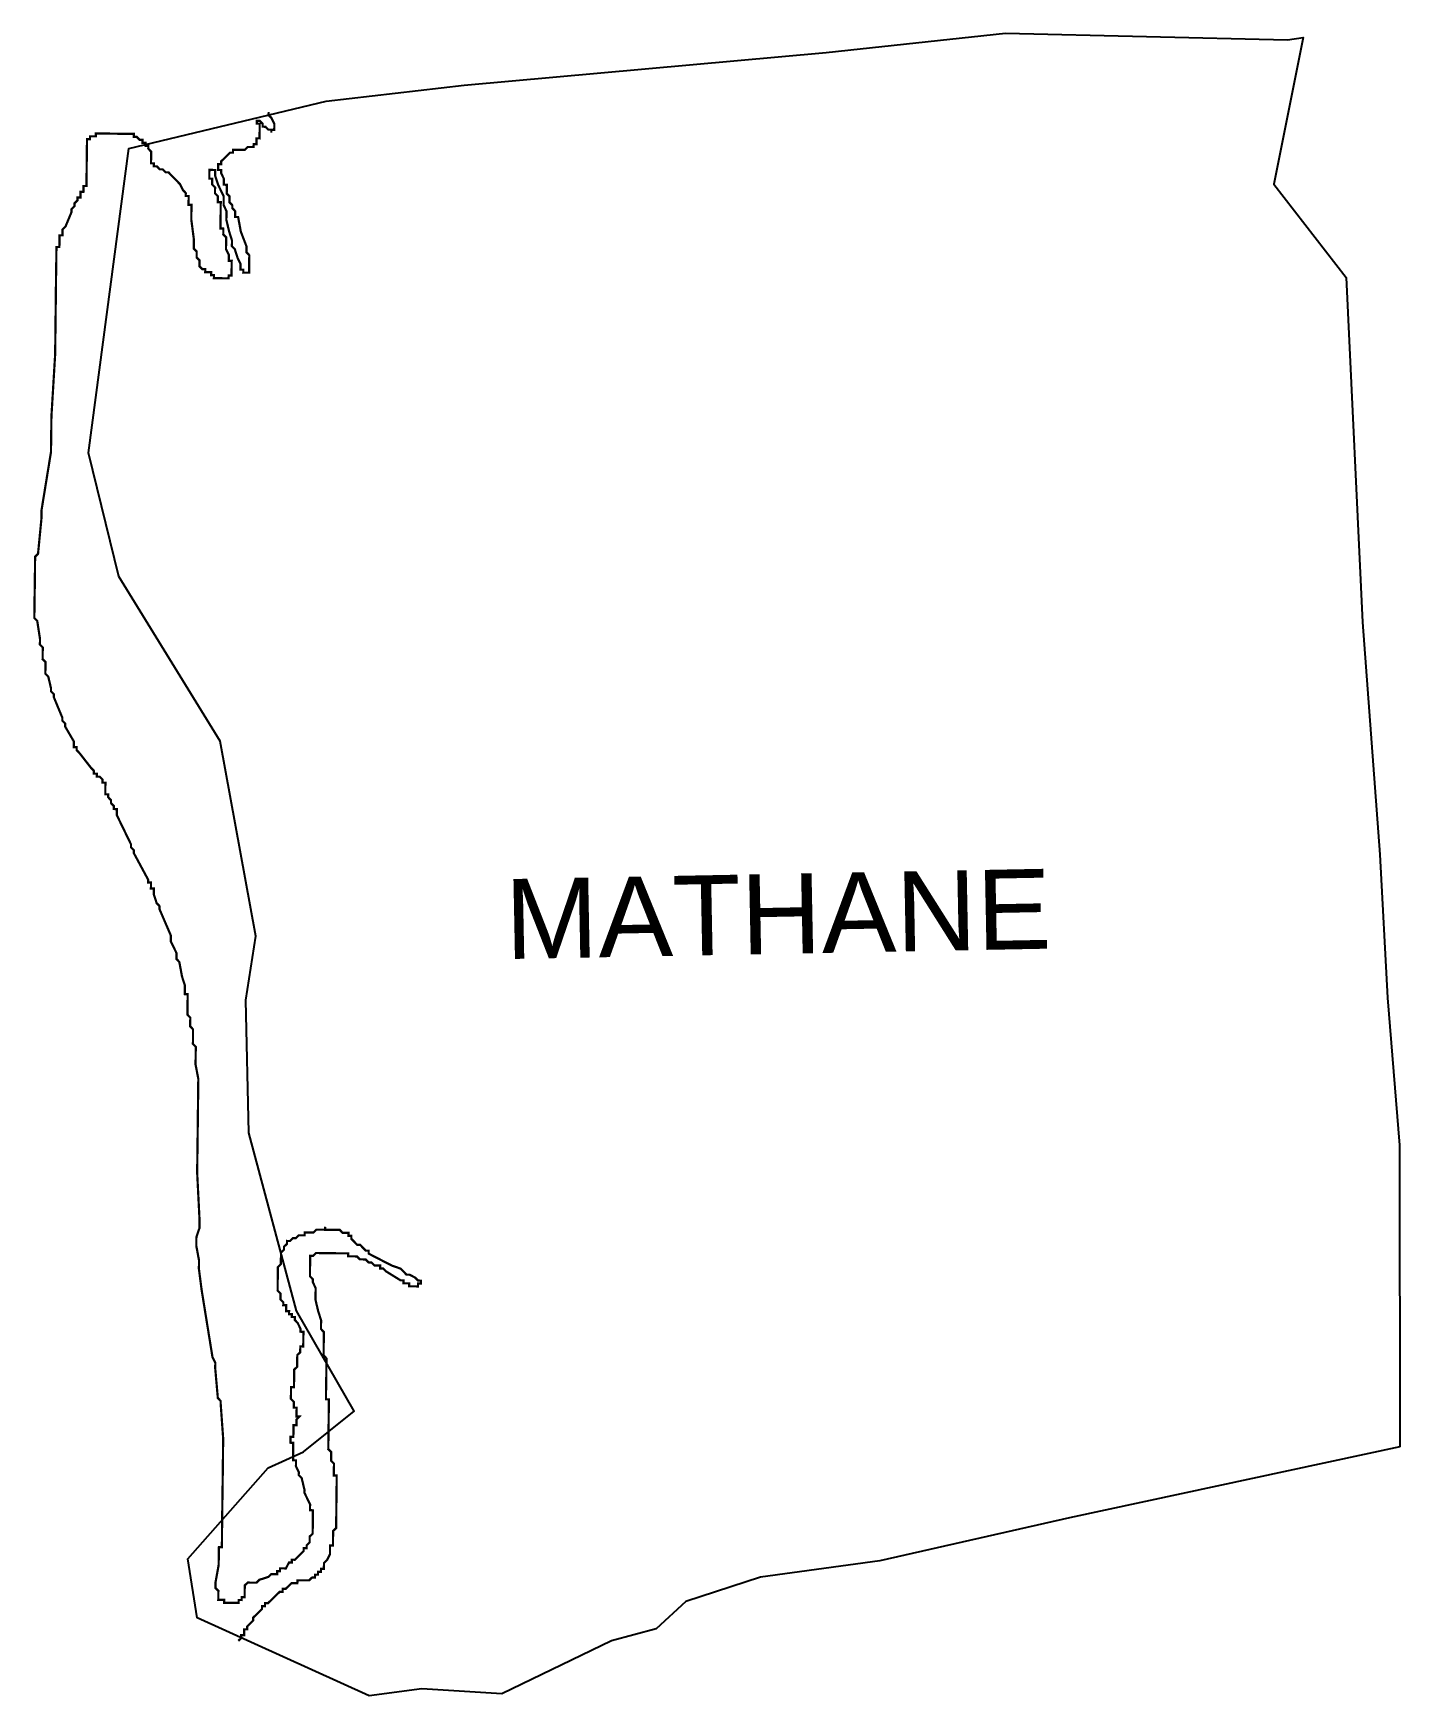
# Model space of a CAD drawing. Header units: metres. Extents: x 260782 to 262640, y 2162896 to 2165157.
import ezdxf

# ---------------------------------------------------------------- set-up
doc = ezdxf.new("R2010")
doc.units = ezdxf.units.M
for name, color, linetype in [('HIGH TIDE LINE', 6, 'Continuous'), ('village', 3, 'Continuous'), ('VILLAGE NAME', 250, 'Continuous')]:
    doc.layers.add(name, color=color, linetype=linetype)
doc.styles.get("Standard").update_dxf_attribs({"font": 'simplex.shx'})

msp = doc.modelspace()

# ---------------------------------------------------------------- linework, layer by layer
at = {"layer": 'HIGH TIDE LINE', "lineweight": 35, "const_width": 3}
msp.add_lwpolyline([(261101.7, 2165049.9), (261101.6, 2165045.9), (261105.6, 2165041.9), (261109.4, 2165033.9), (261109.4, 2165029.9), (261109.3, 2165025.9), (261105.4, 2165026), (261105.3, 2165022), (261105.4, 2165026), (261101.4, 2165026), (261097.5, 2165030), (261093.5, 2165030.1), (261093.5, 2165034.1), (261089.6, 2165038.1), (261085.6, 2165038.1), (261085.6, 2165034.2), (261089.6, 2165034.1), (261089.5, 2165030.1), (261089.5, 2165026.2), (261089.4, 2165022.2), (261089.4, 2165018.2), (261089.3, 2165014.2), (261085.3, 2165014.3), (261085.3, 2165010.3), (261085.2, 2165006.3), (261081.3, 2165006.4), (261081.2, 2165002.4), (261077.2, 2165002.4), (261073.3, 2165002.5), (261069.2, 2164998.6), (261065.3, 2164998.6), (261061.3, 2164998.7), (261057.3, 2164998.7), (261053.3, 2164998.8), (261053.3, 2164994.8), (261049.3, 2164994.8), (261041.3, 2164987), (261037.2, 2164983), (261037.2, 2164979.1), (261033.2, 2164979.1), (261033.2, 2164975.1), (261033.1, 2164971.2), (261037.1, 2164971.1), (261037, 2164967.1), (261040.9, 2164959.1), (261040.8, 2164951.2), (261044.8, 2164951.1), (261044.7, 2164939.2), (261048.6, 2164935.2), (261048.5, 2164931.2), (261048.5, 2164927.2), (261052.4, 2164923.2), (261052.4, 2164919.2), (261056.3, 2164915.2), (261056.2, 2164911.2), (261056.2, 2164907.3), (261060.2, 2164907.2), (261063.9, 2164887.3), (261071.6, 2164867.3), (261071.6, 2164863.3), (261071.5, 2164859.3), (261075.4, 2164855.3), (261075.3, 2164847.4), (261075.3, 2164843.4), (261075.3, 2164839.4), (261075.2, 2164835.4), (261075.2, 2164831.5), (261071.2, 2164831.5), (261067.2, 2164831.5), (261067.3, 2164835.5), (261063.3, 2164835.6), (261063.3, 2164839.6), (261063.4, 2164843.5), (261059.5, 2164851.5), (261055.7, 2164863.5), (261051.7, 2164867.5), (261051.8, 2164871.5), (261051.8, 2164875.5), (261048, 2164887.5), (261044.2, 2164903.4), (261044.3, 2164907.4), (261044.3, 2164911.4), (261044.4, 2164915.3), (261040.5, 2164923.4), (261040.5, 2164927.3), (261040.6, 2164931.3), (261040.6, 2164935.3), (261032.9, 2164951.3), (261029, 2164963.3), (261029.1, 2164967.2), (261029.1, 2164971.2), (261025.2, 2164971.3), (261021.2, 2164971.3), (261021.1, 2164967.3), (261021.1, 2164963.4), (261021, 2164959.4), (261025, 2164959.3), (261025, 2164955.4), (261024.9, 2164951.4), (261028.9, 2164947.4), (261028.8, 2164943.4), (261028.8, 2164939.4), (261032.7, 2164935.4), (261032.6, 2164931.4), (261032.6, 2164927.4), (261036.6, 2164927.4), (261036.5, 2164923.4), (261036.5, 2164919.4), (261036.4, 2164915.4), (261036.4, 2164911.5), (261036.3, 2164907.5), (261036.3, 2164903.5), (261036.2, 2164899.5), (261036.2, 2164895.6), (261036.1, 2164891.6), (261040.1, 2164891.5), (261040.1, 2164887.6), (261040, 2164883.6), (261043.9, 2164879.6), (261043.9, 2164875.6), (261043.8, 2164867.6), (261043.7, 2164863.7), (261047.6, 2164855.7), (261047.5, 2164847.7), (261051.5, 2164847.6), (261051.4, 2164843.7), (261051.4, 2164839.7), (261051.3, 2164835.7), (261051.3, 2164831.7), (261051.2, 2164827.8), (261047.3, 2164827.8), (261047.2, 2164823.8), (261043.2, 2164823.9), (261039.3, 2164823.9), (261035.3, 2164824), (261031.3, 2164824), (261027.3, 2164824.1), (261027.4, 2164828.1), (261023.4, 2164828.1), (261023.5, 2164832.1), (261019.5, 2164832.1), (261015.5, 2164832.2), (261015.6, 2164836.2), (261011.6, 2164836.2), (261007.7, 2164840.2), (261007.7, 2164844.2), (261007.8, 2164848.2), (261003.8, 2164852.2), (261003.9, 2164856.2), (261003.9, 2164860.2), (261000, 2164864.2), (261000, 2164868.2), (261000.1, 2164872.1), (261000.1, 2164876.1), (260996.5, 2164904), (260996.6, 2164908), (260996.6, 2164912), (260996.7, 2164915.9), (260996.7, 2164919.9), (260996.8, 2164923.9), (260992.8, 2164923.9), (260992.8, 2164927.9), (260992.9, 2164931.9), (260992.9, 2164935.9), (260988.9, 2164935.9), (260989, 2164939.9), (260985.1, 2164943.9), (260981.2, 2164951.9), (260977.3, 2164955.9), (260973.3, 2164960), (260965.5, 2164968), (260961.5, 2164968.1), (260957.6, 2164972.1), (260953.6, 2164972.1), (260949.7, 2164976.2), (260945.7, 2164976.2), (260945.7, 2164980.2), (260941.8, 2164980.2), (260941.8, 2164984.2), (260941.9, 2164988.2), (260941.9, 2164992.2), (260942, 2164996.1), (260938, 2165000.2), (260938.1, 2165004.1), (260934.1, 2165004.2), (260934.2, 2165008.2), (260930.2, 2165008.2), (260930.2, 2165012.2), (260926.3, 2165012.2), (260922.3, 2165016.3), (260918.4, 2165016.3), (260918.4, 2165020.3), (260914.4, 2165020.3), (260910.4, 2165020.4), (260906.5, 2165020.4), (260902.5, 2165020.5), (260898.5, 2165020.5), (260890.6, 2165020.6), (260886.6, 2165020.7), (260878.6, 2165020.8), (260874.7, 2165020.8), (260870.7, 2165020.9), (260866.7, 2165020.9), (260866.7, 2165017), (260862.7, 2165017), (260858.7, 2165017), (260858.7, 2165013.1), (260854.7, 2165013.1), (260854.6, 2165009.1), (260854.6, 2165005.2), (260854.5, 2165001.2), (260854.4, 2164989.3), (260854.3, 2164981.3), (260854.2, 2164977.3), (260854.2, 2164973.4), (260854.2, 2164969.4), (260854.1, 2164965.4), (260854.1, 2164961.4), (260854, 2164957.4), (260854, 2164953.5), (260853.9, 2164949.5), (260849.9, 2164949.5), (260849.9, 2164945.6), (260849.8, 2164941.6), (260845.9, 2164941.6), (260845.8, 2164937.7), (260845.8, 2164933.7), (260841.8, 2164933.7), (260841.7, 2164929.8), (260837.7, 2164925.8), (260837.7, 2164921.9), (260833.6, 2164917.9), (260833.6, 2164913.9), (260825.4, 2164894.2), (260821.4, 2164890.2), (260821.3, 2164886.3), (260821.3, 2164882.3), (260817.3, 2164882.3), (260817.3, 2164878.4), (260817.2, 2164874.4), (260817.2, 2164870.4), (260817.1, 2164866.4), (260813.1, 2164866.5), (260813.1, 2164862.5), (260813, 2164858.5), (260813, 2164854.5), (260812.8, 2164838.6), (260812.7, 2164834.7), (260812.6, 2164826.7), (260811.5, 2164731.3), (260811.4, 2164727.3), (260811.4, 2164723.3), (260811.3, 2164719.3), (260806.3, 2164635.9), (260806.2, 2164627.9), (260805.9, 2164600.1), (260805.8, 2164596.1), (260805.8, 2164592.1), (260805.8, 2164588.2), (260792.9, 2164508.8), (260792.8, 2164504.8), (260792.8, 2164500.8), (260792.7, 2164496.8), (260788.1, 2164449.2), (260784.1, 2164445.2), (260784.1, 2164441.3), (260784, 2164437.3), (260784, 2164433.3), (260783.8, 2164417.4), (260783.6, 2164405.5), (260783.6, 2164401.5), (260783.5, 2164397.5), (260783.3, 2164381.6), (260783.3, 2164377.6), (260783.2, 2164373.7), (260783.1, 2164365.7), (260783.1, 2164361.7), (260787, 2164357.7), (260790.7, 2164333.8), (260790.7, 2164329.8), (260790.6, 2164325.8), (260794.5, 2164321.8), (260794.5, 2164317.8), (260794.4, 2164313.9), (260794.4, 2164309.9), (260794.3, 2164305.9), (260798.3, 2164301.9), (260798.2, 2164297.9), (260798.2, 2164293.9), (260798.1, 2164290), (260798.1, 2164286), (260802, 2164282), (260805.8, 2164266), (260805.7, 2164262), (260809.7, 2164258), (260809.6, 2164254), (260821.2, 2164226), (260821.2, 2164222.1), (260825.1, 2164218), (260825, 2164214.1), (260836.7, 2164194), (260836.7, 2164190.1), (260836.6, 2164186.1), (260840.6, 2164186), (260840.6, 2164182.1), (260844.5, 2164178), (260860.1, 2164158), (260864.1, 2164153.9), (260864, 2164150), (260868, 2164149.9), (260867.9, 2164145.9), (260871.9, 2164145.9), (260875.9, 2164141.9), (260875.8, 2164137.9), (260879.8, 2164137.8), (260879.7, 2164133.9), (260879.7, 2164129.9), (260879.6, 2164125.9), (260879.6, 2164121.9), (260883.6, 2164121.9), (260883.5, 2164117.9), (260887.4, 2164113.9), (260887.4, 2164109.9), (260891.3, 2164105.9), (260891.3, 2164101.9), (260895.2, 2164101.8), (260895.2, 2164097.9), (260895.1, 2164093.9), (260914.5, 2164053.9), (260914.5, 2164049.9), (260918.4, 2164045.9), (260918.4, 2164041.9), (260937.8, 2164005.9), (260937.8, 2164001.9), (260941.7, 2164001.9), (260941.7, 2163997.9), (260941.6, 2163993.9), (260945.6, 2163993.8), (260945.6, 2163989.9), (260945.5, 2163985.9), (260949.4, 2163973.9), (260953.3, 2163969.9), (260953.2, 2163965.9), (260968.7, 2163929.9), (260968.6, 2163922), (260976.4, 2163906), (260976.3, 2163902), (260976.3, 2163898), (260980.2, 2163894), (260983.9, 2163874.1), (260987.8, 2163862.1), (260987.7, 2163858.1), (260987.7, 2163854.1), (260987.6, 2163850.2), (260991.6, 2163850.1), (260991.5, 2163846.1), (260991.5, 2163842.2), (260991.4, 2163838.2), (260991.4, 2163834.2), (260991.3, 2163830.2), (260991.3, 2163826.2), (260991.2, 2163822.3), (260995.2, 2163818.2), (260995.1, 2163814.3), (260995.1, 2163810.3), (260995, 2163806.3), (260998.9, 2163802.3), (260998.9, 2163794.3), (260998.8, 2163790.4), (260998.8, 2163786.4), (260998.7, 2163782.4), (261002.6, 2163778.4), (261002.6, 2163774.4), (261002.5, 2163770.4), (261002.3, 2163754.5), (261006.1, 2163734.6), (261006, 2163730.6), (261006, 2163726.6), (261005.9, 2163722.7), (261005.6, 2163694.8), (261005.5, 2163690.9), (261005.5, 2163686.9), (261004.7, 2163623.2), (261004.6, 2163615.3), (261004.5, 2163607.3), (261007.7, 2163543.7), (261007.7, 2163539.7), (261007.6, 2163535.7), (261007.6, 2163531.7), (261003.5, 2163519.9), (261003.4, 2163515.9), (261003.4, 2163511.9), (261003.3, 2163507.9), (261007, 2163488), (261007, 2163484), (261006.9, 2163480), (261006.9, 2163476.1), (261010.5, 2163448.2), (261025.3, 2163356.5), (261029.2, 2163348.5), (261029.1, 2163344.5), (261029.1, 2163340.6), (261032.6, 2163300.8), (261036.5, 2163296.7), (261036.5, 2163292.8), (261039.9, 2163245), (261039.8, 2163237), (261039.7, 2163233.1), (261039.7, 2163229.1), (261039.2, 2163189.3), (261039.1, 2163185.3), (261039.1, 2163181.4), (261039, 2163177.4), (261038.2, 2163109.8), (261038.2, 2163105.8), (261038.1, 2163101.8), (261038.1, 2163097.9), (261034.1, 2163097.9), (261033.8, 2163078), (261033.8, 2163074), (261029.5, 2163050.2), (261029.5, 2163046.3), (261029.4, 2163042.3), (261033.4, 2163038.3), (261033.3, 2163034.3), (261033.3, 2163030.3), (261033.2, 2163026.3), (261037.2, 2163026.3), (261041.2, 2163026.2), (261041.1, 2163022.2), (261045.1, 2163022.2), (261049.1, 2163022.2), (261053, 2163022.1), (261057, 2163022.1), (261061, 2163022), (261061, 2163026), (261065, 2163025.9), (261065.1, 2163029.9), (261069, 2163029.9), (261069.1, 2163033.8), (261069.1, 2163037.8), (261069.2, 2163041.8), (261069.2, 2163045.8), (261073.3, 2163049.7), (261077.2, 2163049.6), (261081.2, 2163049.6), (261085.2, 2163049.5), (261089.2, 2163053.5), (261101.2, 2163057.3), (261105.2, 2163061.2), (261109.2, 2163061.2), (261113.2, 2163061.1), (261113.2, 2163065.1), (261117.2, 2163065.1), (261117.2, 2163069), (261121.2, 2163069), (261125.2, 2163068.9), (261129.3, 2163076.9), (261133.2, 2163076.8), (261133.3, 2163080.8), (261137.3, 2163080.7), (261145.3, 2163088.6), (261149.3, 2163092.5), (261149.4, 2163096.5), (261153.4, 2163096.4), (261153.4, 2163100.4), (261157.4, 2163104.3), (261157.5, 2163108.3), (261157.5, 2163112.3), (261161.6, 2163116.2), (261161.6, 2163120.2), (261161.7, 2163124.2), (261161.7, 2163128.2), (261161.8, 2163132.1), (261161.8, 2163136.1), (261161.8, 2163140.1), (261161.9, 2163144.1), (261161.9, 2163148), (261158, 2163148.1), (261158, 2163152.1), (261158.1, 2163156), (261150.3, 2163172), (261150.4, 2163176), (261146.6, 2163192), (261142.6, 2163196), (261142.7, 2163200), (261138.8, 2163208), (261138.9, 2163212), (261138.9, 2163215.9), (261134.9, 2163216), (261135, 2163220), (261135, 2163223.9), (261135.2, 2163235.9), (261135.2, 2163239.8), (261131.3, 2163239.9), (261131.3, 2163243.9), (261131.4, 2163247.8), (261135.3, 2163247.8), (261135.4, 2163251.8), (261135.4, 2163255.7), (261135.5, 2163259.7), (261135.5, 2163263.7), (261139.5, 2163263.7), (261139.5, 2163267.6), (261139.6, 2163271.6), (261143.6, 2163275.5), (261139.6, 2163275.6), (261139.7, 2163279.6), (261139.7, 2163283.5), (261139.8, 2163287.5), (261135.8, 2163287.6), (261135.9, 2163291.5), (261135.9, 2163295.5), (261132, 2163299.5), (261132, 2163303.5), (261132.1, 2163307.5), (261132.1, 2163311.5), (261132.2, 2163315.4), (261136.2, 2163315.4), (261136.2, 2163319.4), (261136.3, 2163323.4), (261136.3, 2163327.3), (261136.3, 2163331.3), (261136.4, 2163335.3), (261136.4, 2163339.3), (261140.5, 2163343.2), (261140.5, 2163347.2), (261140.6, 2163351.1), (261140.6, 2163355.1), (261140.7, 2163359.1), (261144.7, 2163363), (261144.7, 2163367), (261144.8, 2163371), (261148.8, 2163370.9), (261148.8, 2163374.9), (261148.9, 2163378.9), (261148.9, 2163382.9), (261149, 2163386.8), (261149, 2163390.8), (261145, 2163390.9), (261145.1, 2163394.8), (261141.2, 2163402.8), (261137.3, 2163406.9), (261137.3, 2163410.8), (261133.3, 2163410.9), (261133.4, 2163414.9), (261129.4, 2163414.9), (261129.5, 2163418.9), (261125.5, 2163418.9), (261125.5, 2163422.9), (261125.6, 2163426.9), (261121.6, 2163426.9), (261121.7, 2163430.9), (261117.7, 2163434.9), (261117.8, 2163438.9), (261117.8, 2163442.9), (261113.9, 2163446.9), (261114, 2163450.9), (261114, 2163454.9), (261114, 2163458.8), (261114.1, 2163462.8), (261114.1, 2163466.8), (261114.2, 2163470.8), (261114.2, 2163474.8), (261114.3, 2163478.7), (261118.3, 2163482.7), (261118.4, 2163486.6), (261118.4, 2163490.6), (261118.5, 2163494.6), (261118.5, 2163498.6), (261122.5, 2163502.5), (261122.6, 2163506.5), (261126.6, 2163510.4), (261126.7, 2163514.4), (261130.6, 2163514.3), (261134.7, 2163518.3), (261138.6, 2163518.2), (261142.7, 2163522.1), (261146.6, 2163522.1), (261150.6, 2163522), (261150.7, 2163526), (261154.6, 2163526), (261158.6, 2163525.9), (261162.6, 2163525.9), (261166.6, 2163529.8), (261170.6, 2163529.7), (261174.6, 2163529.7), (261178.5, 2163529.6), (261178.6, 2163533.6), (261178.5, 2163529.6), (261182.5, 2163529.6), (261186.5, 2163529.6), (261190.5, 2163529.5), (261194.4, 2163529.5), (261198.4, 2163529.4), (261202.3, 2163525.4), (261206.3, 2163525.3), (261210.3, 2163525.3), (261210.2, 2163521.3), (261214.2, 2163521.3), (261214.2, 2163517.3), (261218.1, 2163513.3), (261222, 2163509.2), (261226, 2163509.2), (261229.9, 2163505.2), (261233.9, 2163501.1), (261237.8, 2163501.1), (261237.8, 2163497.1), (261269.4, 2163480.8), (261281.3, 2163476.7), (261285.2, 2163472.7), (261289.1, 2163468.6), (261293.1, 2163468.6), (261301, 2163464.5), (261304.9, 2163460.5), (261308.9, 2163460.4), (261308.9, 2163456.5), (261304.9, 2163456.5), (261304.8, 2163452.5), (261300.9, 2163452.6), (261296.9, 2163452.6), (261292.9, 2163452.7), (261293, 2163456.7), (261289, 2163456.7), (261285, 2163456.8), (261285.1, 2163460.7), (261281.1, 2163460.8), (261261.4, 2163473), (261257.4, 2163477), (261253.5, 2163477), (261253.5, 2163481), (261245.5, 2163481.1), (261241.6, 2163485.1), (261237.6, 2163485.2), (261233.7, 2163489.2), (261229.7, 2163489.3), (261225.8, 2163489.3), (261221.8, 2163493.3), (261217.9, 2163493.4), (261213.9, 2163493.4), (261209.9, 2163493.5), (261210, 2163497.4), (261206, 2163497.5), (261202, 2163497.5), (261198, 2163497.6), (261194.1, 2163497.6), (261190.1, 2163497.7), (261186.1, 2163497.7), (261182.1, 2163497.8), (261178.1, 2163497.8), (261174.2, 2163497.9), (261170.2, 2163497.9), (261166.2, 2163498), (261162.2, 2163494.1), (261158.2, 2163494.1), (261158.2, 2163490.1), (261158.1, 2163486.1), (261158.1, 2163482.2), (261158, 2163478.2), (261157.9, 2163470.2), (261157.9, 2163466.3), (261161.8, 2163462.2), (261161.8, 2163458.3), (261165.6, 2163450.3), (261165.6, 2163446.3), (261165.5, 2163442.3), (261165.5, 2163438.3), (261165.4, 2163434.4), (261169.2, 2163418.4), (261173.1, 2163406.4), (261173, 2163402.4), (261173, 2163398.5), (261172.9, 2163394.5), (261176.8, 2163390.5), (261176.8, 2163386.5), (261176.7, 2163382.5), (261176.7, 2163378.5), (261176.6, 2163374.6), (261176.5, 2163362.6), (261176.4, 2163358.7), (261180.4, 2163354.6), (261180.3, 2163350.7), (261180.3, 2163346.7), (261180.2, 2163342.7), (261180.1, 2163334.7), (261180.1, 2163330.8), (261180, 2163322.8), (261179.9, 2163318.8), (261179.9, 2163314.9), (261179.8, 2163310.9), (261179.8, 2163306.9), (261179.7, 2163302.9), (261179.7, 2163299), (261183.7, 2163298.9), (261183.6, 2163294.9), (261183.6, 2163291), (261183.5, 2163287), (261183.5, 2163283), (261183.4, 2163279), (261183.4, 2163275), (261183.3, 2163271.1), (261183.3, 2163267.1), (261183.2, 2163263.1), (261183.2, 2163259.1), (261183.1, 2163251.2), (261183, 2163247.2), (261183, 2163243.2), (261182.9, 2163239.3), (261182.9, 2163235.3), (261182.8, 2163231.3), (261186.8, 2163227.3), (261186.7, 2163223.3), (261186.7, 2163219.3), (261186.6, 2163215.4), (261190.6, 2163211.3), (261190.5, 2163207.3), (261190.4, 2163199.4), (261190.4, 2163195.4), (261194.3, 2163195.4), (261194.3, 2163191.4), (261194.2, 2163187.4), (261194.2, 2163183.4), (261194.1, 2163179.5), (261193.9, 2163163.6), (261193.9, 2163159.6), (261193.8, 2163155.6), (261193.8, 2163151.6), (261193.6, 2163131.7), (261193.5, 2163127.8), (261193.5, 2163123.8), (261189.4, 2163119.9), (261189.2, 2163100), (261185.2, 2163100), (261185.2, 2163096.1), (261185.1, 2163092.1), (261185.1, 2163088.1), (261181, 2163080.2), (261177, 2163076.3), (261176.9, 2163072.3), (261176.9, 2163068.3), (261172.9, 2163068.4), (261172.9, 2163064.4), (261168.9, 2163064.4), (261168.8, 2163060.5), (261164.9, 2163060.5), (261164.8, 2163056.5), (261160.8, 2163056.6), (261156.8, 2163052.7), (261152.8, 2163052.7), (261144.9, 2163052.8), (261140.9, 2163052.8), (261140.8, 2163048.9), (261136.9, 2163048.9), (261132.9, 2163049), (261128.9, 2163045), (261124.8, 2163041.1), (261120.9, 2163041.2), (261120.8, 2163037.2), (261116.8, 2163037.2), (261112.8, 2163033.3), (261100.7, 2163021.5), (261096.8, 2163021.6), (261096.7, 2163017.6), (261092.7, 2163017.6), (261092.7, 2163013.7), (261088.7, 2163009.7), (261084.7, 2163005.8), (261080.6, 2163001.9), (261080.6, 2162997.9), (261072.5, 2162990), (261072.5, 2162986.1), (261068.5, 2162986.1), (261068.5, 2162982.1), (261068.4, 2162978.2), (261064.4, 2162978.2), (261064.4, 2162974.2), (261060.4, 2162970.3)], dxfattribs=at)
at = {"layer": 'village', "color": 3}
msp.add_polyline3d([(262640, 2163234.1, 0), (262190.7, 2163137.9, 0), (261933.1, 2163079.3, 0), (261770.7, 2163056.8, 0), (261669.2, 2163023.8, 0), (261628.8, 2162986.7, 0), (261567.9, 2162970.4, 0), (261418.9, 2162898.5, 0), (261309.9, 2162904.9, 0), (261238.3, 2162895.7, 0), (261004.6, 2163001.7, 0), (260992, 2163082.1, 0), (261101.1, 2163205.8, 0), (261149.2, 2163227.3, 0), (261218.2, 2163282.7, 0), (261139.5, 2163419.2, 0), (261074.8, 2163661.6, 0), (261070.8, 2163841.7, 0), (261084.5, 2163929, 0), (261035.7, 2164194.3, 0), (260898.2, 2164418.4, 0), (260856.6, 2164586.6, 0), (260911.8, 2165000.3, 0), (261180.1, 2165064.9, 0), (261367.7, 2165086.8, 0), (261860.1, 2165131.1, 0), (262103.8, 2165157.2, 0), (262487.4, 2165148.3, 0), (262508.8, 2165151.3, 0), (262468.8, 2164952, 0), (262566.9, 2164824.9, 0), (262589.2, 2164356, 0), (262612.9, 2164040.1, 0), (262623.5, 2163845, 0), (262639.7, 2163644.8, 0)], close=True, dxfattribs=at)

# ---------------------------------------------------------------- texts
at = {"layer": 'VILLAGE NAME', "insert": (261422.2, 2164006.5), "char_height": 108.748, "attachment_point": 1, "rotation": 1.1028}
msp.add_mtext_dynamic_manual_height_columns('{\\fArial|b0|i0|c0|p34;MATHANE}', width=726.929, gutter_width=543.7, heights=[0], dxfattribs=at)

doc.saveas('drawing.dxf')
